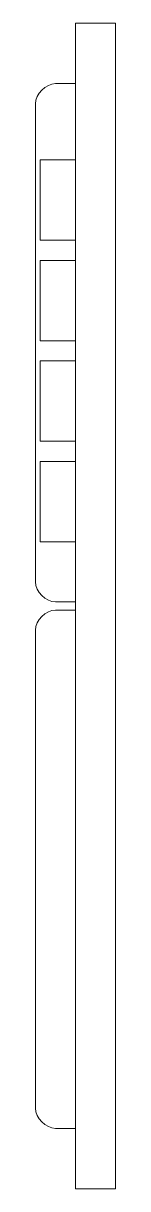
# Model space of a CAD drawing. Header units: millimetres. Extents: x 1189 to 4193, y -188 to 4789.
# Drawn here: x 2025.2 to 2029.2, y 4234.2 to 4292.2 of the extents above; entities that cross this region are included whole.
import ezdxf

# ---------------------------------------------------------------- set-up
doc = ezdxf.new("R2010")
doc.units = ezdxf.units.MM
doc.header["$LTSCALE"] = 0.3
doc.layers.add('arred leg', color=2, linetype='Continuous', lineweight=18)

msp = doc.modelspace()

# ---------------------------------------------------------------- linework, layer by layer
at = {"layer": 'arred leg'}
for p, q in [((2027.211, 4234.207), (2027.211, 4292.207)), ((2029.211, 4234.207), (2029.211, 4292.207)), ((2026.211, 4289.207), (2027.211, 4289.207)), ((2025.211, 4266.407), (2025.211, 4285.407)), ((2025.453, 4285.407), (2027.211, 4285.407)), ((2025.453, 4281.407), (2027.211, 4281.407)), ((2025.453, 4280.407), (2027.211, 4280.407)), ((2025.453, 4276.407), (2027.211, 4276.407)), ((2025.453, 4275.407), (2027.211, 4275.407)), ((2025.453, 4271.407), (2027.211, 4271.407)), ((2025.453, 4270.407), (2027.211, 4270.407)), ((2025.453, 4266.407), (2027.211, 4266.407)), ((2026.211, 4263.407), (2027.211, 4263.407)), ((2026.211, 4263.007), (2027.211, 4263.007)), ((2025.211, 4262.007), (2025.211, 4238.207)), ((2026.211, 4237.207), (2027.211, 4237.207)), ((2029.211, 4234.207), (2027.211, 4234.207))]:
    msp.add_line(p, q, dxfattribs=at)
for points in [[(2027.211, 4292.207), (2029.211, 4292.207)], [(2027.211, 4289.207), (2026.211, 4289.207)], [(2025.211, 4288.207), (2025.211, 4285.407)], [(2027.211, 4281.407), (2025.453, 4281.407), (2025.453, 4285.407)], [(2027.211, 4276.407), (2025.453, 4276.407), (2025.453, 4280.407)], [(2027.211, 4271.407), (2025.453, 4271.407), (2025.453, 4275.407)], [(2027.211, 4266.407), (2025.453, 4266.407), (2025.453, 4270.407)], [(2025.211, 4266.407), (2025.211, 4264.407)]]:
    msp.add_lwpolyline(points, dxfattribs=at)
for points in [[(2026.211, 4289.207), (2025.74, 4289.207), (2025.211, 4288.679), (2025.211, 4288.207)], [(2025.211, 4264.407), (2025.211, 4263.936), (2025.74, 4263.407), (2026.211, 4263.407)], [(2026.211, 4263.007), (2025.74, 4263.007), (2025.211, 4262.479), (2025.211, 4262.007)], [(2025.211, 4238.207), (2025.211, 4237.736), (2025.74, 4237.207), (2026.211, 4237.207)]]:
    msp.add_open_spline(points, degree=3, dxfattribs=at)

doc.saveas('drawing.dxf')
